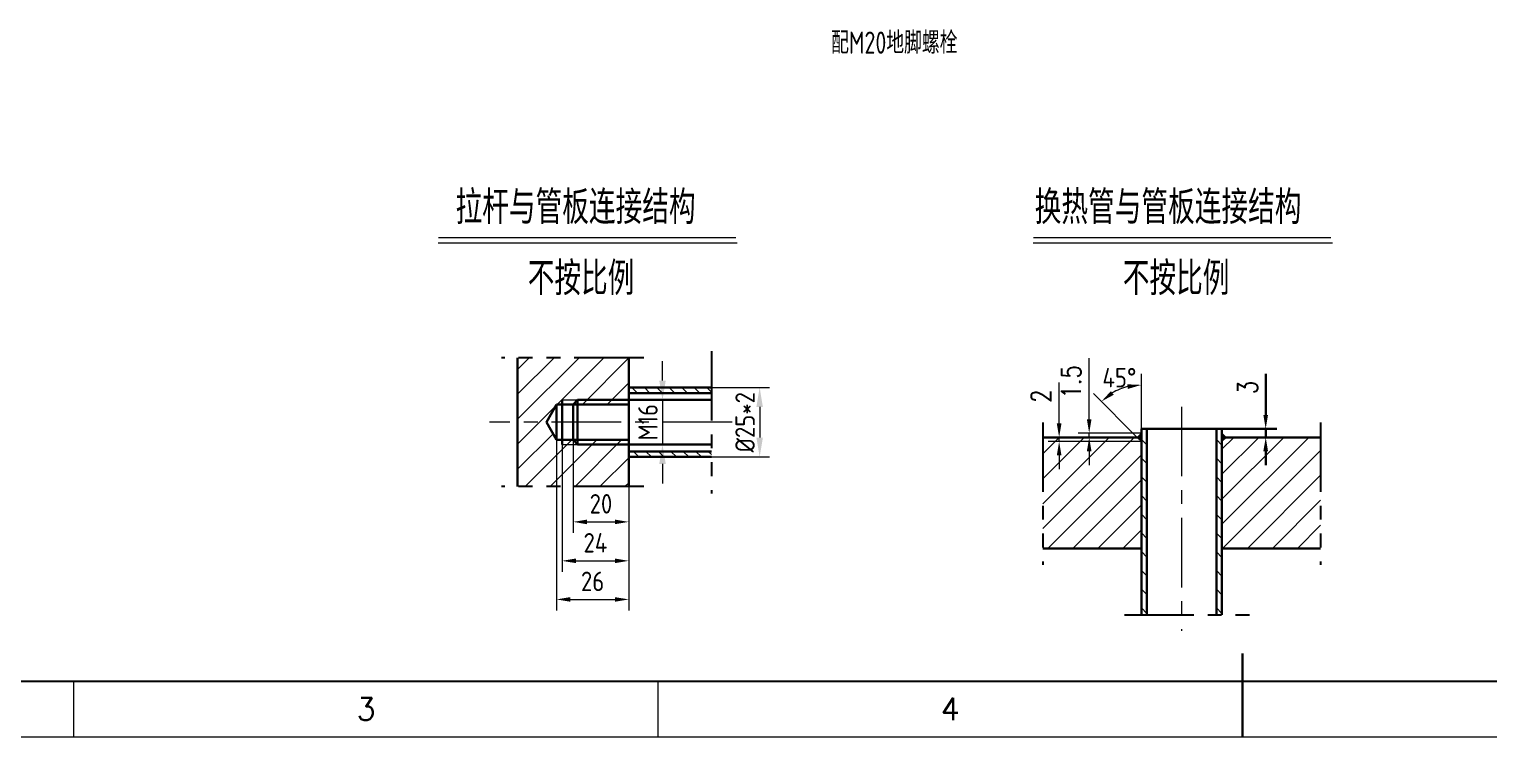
# Model space of a CAD drawing. Header units: millimetres. Extents: x -250 to 8160, y -100 to 5840.
# Drawn here: x 1772 to 4398, y -100 to 1173 of the extents above; entities that cross this region are included whole.
import ezdxf
from ezdxf.enums import TextEntityAlignment as Align

# ---------------------------------------------------------------- set-up
doc = ezdxf.new("R2010")
doc.units = ezdxf.units.MM
doc.header["$LTSCALE"] = 100
doc.linetypes.add('CENTER', pattern=[2, 1.25, -0.25, 0.25, -0.25])
doc.linetypes.add('PHANTOM', pattern=[2.5, 1.25, -0.25, 0.25, -0.25, 0.25, -0.25])
for name, color, linetype, lineweight in [('1轮廓实线层', 7, 'Continuous', 30), ('2细线层', 4, 'Continuous', 20), ('3中心线层', 1, 'CENTER', 20), ('5剖面线层', 2, 'Continuous', 20), ('7标注层', 4, 'Continuous', 20)]:
    doc.layers.add(name, color=color, linetype=linetype, lineweight=lineweight)
for name, color, linetype in [('6文字层', 3, 'Continuous'), ('9双点划线层', 6, 'PHANTOM'), ('图框层', 7, 'Continuous')]:
    doc.layers.add(name, color=color, linetype=linetype)
doc.styles.add('PC_TEXTSTYLE', font='isocp.shx', dxfattribs={"width": 0.8, "bigfont": 'hzfs.shx'})
doc.styles.add('TH_GBDIM', font='romans.shx', dxfattribs={"width": 0.8, "bigfont": 'gbcbig.shx'})
doc.styles.add('工程字', font='gbenor.shx', dxfattribs={"bigfont": 'gbcbig.shx'})
doc.dimstyles.new('GB-35', dxfattribs={"dimtxt": 35, "dimasz": 35, "dimexe": 17.5, "dimexo": 0.875, "dimgap": 8.75, "dimtad": 1, "dimdec": 0, "dimdsep": 46, "dimtxsty": '工程字', "dimcen": 3.5, "dimclrd": 256, "dimclre": 256, "dimclrt": 3, "dimadec": 0, "dimazin": 0, "dimtfac": 0.7, "dimtdec": 0, "dimtmove": 0, "dimatfit": 3, "dimfxl": 0, "dimtzin": 0, "dimlwd": -1, "dimlwe": -1, "dimarcsym": 0})
doc.dimstyles.new('TH_GBDIM', dxfattribs={"dimscale": 10, "dimtxt": 3.5, "dimasz": 2.5, "dimexe": 2, "dimexo": 0, "dimgap": 1.5, "dimtad": 1, "dimdec": 0, "dimzin": 0, "dimdsep": 46, "dimtxsty": 'TH_GBDIM', "dimcen": 2.5, "dimclrd": 130, "dimclre": 130, "dimclrt": 3, "dimadec": 0, "dimazin": 0, "dimtfac": 0.714286, "dimtdec": 0, "dimtmove": 0, "dimatfit": 3, "dimfxl": 0, "dimtzin": 0, "dimlwd": -1, "dimlwe": -1, "dimarcsym": 0})
doc.dimstyles.new('TH_GBDIM1', dxfattribs={"dimscale": 10, "dimtxt": 3.5, "dimasz": 2.5, "dimexe": 2, "dimexo": 0, "dimgap": 1.5, "dimtad": 1, "dimtih": 1, "dimtoh": 1, "dimdec": 1, "dimzin": 0, "dimdsep": 46, "dimtxsty": '工程字', "dimcen": 2.5, "dimclrd": 130, "dimclre": 130, "dimclrt": 3, "dimadec": 0, "dimazin": 0, "dimtfac": 0.714286, "dimtdec": 1, "dimtmove": 0, "dimatfit": 3, "dimfxl": 0, "dimtzin": 0, "dimlwd": -1, "dimlwe": -1, "dimarcsym": 0})
pattern_1 = [(135, (1991.217, 61.96), (-16.83798, -16.83798), [])]

# ---------------------------------------------------------------- blocks, each defined once
blk = doc.blocks.new('*D68')
at = {"layer": '7标注层', "color": 130}
for p, q in [((2720.8, 434), (2720.8, 127.2)), ((2850.8, 350.2), (2850.8, 127.2)), ((2745.8, 147.2), (2825.8, 147.2))]:
    blk.add_line(p, q, dxfattribs=at)
for points in [[(2745.8, 151.3), (2745.8, 143), (2720.8, 147.2)], [(2825.8, 151.3), (2825.8, 143), (2850.8, 147.2)]]:
    blk.add_solid(points, dxfattribs=at)
at = {"layer": 'Defpoints', "color": 0}
for p in [(2720.8, 434), (2850.8, 350.2), (2850.8, 147.2)]:
    blk.add_point(p, dxfattribs=at)
at = {"layer": '7标注层', "color": 3, "insert": (2785.8, 179.7), "char_height": 35, "attachment_point": 5, "style": '工程字'}
blk.add_mtext('26', dxfattribs=at)
blk = doc.blocks.new('*D69')
at = {"layer": '7标注层', "color": 130}
for p, q in [((2750.8, 434), (2750.8, 266.7)), ((2850.8, 350.2), (2850.8, 266.7)), ((2775.8, 286.7), (2825.8, 286.7))]:
    blk.add_line(p, q, dxfattribs=at)
for points in [[(2775.8, 290.8), (2775.8, 282.5), (2750.8, 286.7)], [(2825.8, 290.8), (2825.8, 282.5), (2850.8, 286.7)]]:
    blk.add_solid(points, dxfattribs=at)
at = {"layer": 'Defpoints', "color": 0}
for p in [(2750.8, 434), (2850.8, 350.2), (2850.8, 286.7)]:
    blk.add_point(p, dxfattribs=at)
at = {"layer": '7标注层', "color": 3, "insert": (2800.8, 319.2), "char_height": 35, "attachment_point": 5, "style": '工程字'}
blk.add_mtext('20', dxfattribs=at)
blk = doc.blocks.new('*D70')
at = {"layer": '7标注层', "color": 130}
for p, q in [((2730.8, 426), (2730.8, 196.6)), ((2850.8, 286.7), (2850.8, 196.6)), ((2755.8, 216.6), (2825.8, 216.6))]:
    blk.add_line(p, q, dxfattribs=at)
for points in [[(2755.8, 220.8), (2755.8, 212.5), (2730.8, 216.6)], [(2825.8, 220.8), (2825.8, 212.5), (2850.8, 216.6)]]:
    blk.add_solid(points, dxfattribs=at)
at = {"layer": 'Defpoints', "color": 0}
for p in [(2730.8, 426), (2850.8, 286.7), (2850.8, 216.6)]:
    blk.add_point(p, dxfattribs=at)
at = {"layer": '7标注层', "color": 3, "insert": (2790.8, 249.1), "char_height": 35, "attachment_point": 5, "style": '工程字'}
blk.add_mtext('24', dxfattribs=at)
blk = doc.blocks.new('*D71')
at = {"layer": '7标注层'}
for p, q in [((2911.5, 541), (2911.5, 576)), ((2910.6, 506), (2894, 506)), ((2911.5, 506), (2911.5, 426)), ((2910.6, 426), (2894, 426)), ((2911.5, 391), (2911.5, 356))]:
    blk.add_line(p, q, dxfattribs=at)
for points in [[(2905.7, 541), (2917.4, 541), (2911.5, 506)], [(2905.7, 391), (2917.4, 391), (2911.5, 426)]]:
    blk.add_solid(points, dxfattribs=at)
at = {"layer": 'Defpoints', "color": 0}
for p in [(2911.5, 506), (2911.5, 426), (2911.5, 426)]:
    blk.add_point(p, dxfattribs=at)
at = {"layer": '7标注层', "color": 3, "insert": (2885.3, 466), "char_height": 35, "attachment_point": 5, "rotation": 90, "style": '工程字'}
blk.add_mtext('M16', dxfattribs=at)
blk = doc.blocks.new('*D72')
at = {"layer": '7标注层'}
for p, q in [((3000.6, 528.5), (3103.9, 528.5)), ((3086.4, 493.5), (3086.4, 438.5)), ((3000.6, 403.5), (3103.9, 403.5))]:
    blk.add_line(p, q, dxfattribs=at)
for points in [[(3080.5, 493.5), (3092.2, 493.5), (3086.4, 528.5)], [(3080.5, 438.5), (3092.2, 438.5), (3086.4, 403.5)]]:
    blk.add_solid(points, dxfattribs=at)
at = {"layer": 'Defpoints', "color": 0}
for p in [(2999.7, 528.5), (2999.7, 403.5), (3086.4, 403.5)]:
    blk.add_point(p, dxfattribs=at)
at = {"layer": '7标注层', "color": 3, "insert": (3060.1, 466), "char_height": 35, "attachment_point": 5, "rotation": 90, "style": '工程字'}
blk.add_mtext('%%C25*2', dxfattribs=at)
blk = doc.blocks.new('*D73')
at = {"layer": '7标注层', "color": 130}
for p, q in [((3679.4, 471.3), (3679.4, 581)), ((3773.3, 446.3), (3659.4, 446.3)), ((3679.4, 438.8), (3659.4, 438.8)), ((3679.4, 438.8), (3679.4, 446.3)), ((3679.4, 413.8), (3679.4, 388.8))]:
    blk.add_line(p, q, dxfattribs=at)
for points in [[(3675.2, 471.3), (3683.5, 471.3), (3679.4, 446.3)], [(3675.2, 413.8), (3683.5, 413.8), (3679.4, 438.8)]]:
    blk.add_solid(points, dxfattribs=at)
at = {"layer": 'Defpoints', "color": 0}
for p in [(3679.4, 438.8), (3679.4, 438.8), (3773.3, 446.3)]:
    blk.add_point(p, dxfattribs=at)
at = {"layer": '7标注层', "color": 3, "insert": (3646.9, 538.6), "char_height": 35, "attachment_point": 5, "rotation": 90, "style": 'TH_GBDIM'}
blk.add_mtext('1.5', dxfattribs=at)
blk = doc.blocks.new('*D74')
at = {"layer": '7标注层', "color": 130}
for p, q in [((3625.3, 463.8), (3625.3, 537.5)), ((3659.4, 438.8), (3605.3, 438.8)), ((3773.3, 431.3), (3605.3, 431.3)), ((3625.3, 431.3), (3625.3, 438.8)), ((3625.3, 406.3), (3625.3, 381.3))]:
    blk.add_line(p, q, dxfattribs=at)
for points in [[(3621.1, 463.8), (3629.5, 463.8), (3625.3, 438.8)], [(3621.1, 406.3), (3629.5, 406.3), (3625.3, 431.3)]]:
    blk.add_solid(points, dxfattribs=at)
at = {"layer": 'Defpoints', "color": 0}
for p in [(3625.3, 438.8), (3659.4, 438.8), (3773.3, 431.3)]:
    blk.add_point(p, dxfattribs=at)
at = {"layer": '7标注层', "color": 3, "insert": (3592.8, 513.1), "char_height": 35, "attachment_point": 5, "rotation": 90, "style": 'TH_GBDIM'}
blk.add_mtext('2', dxfattribs=at)
blk = doc.blocks.new('*D76')
at = {"layer": '1轮廓实线层', "color": 130}
for p, q in [((3997, 479.3), (3997, 553)), ((3918.3, 454.3), (4017, 454.3)), ((3997, 438.8), (3997, 454.3)), ((3997, 438.8), (3977, 438.8)), ((3997, 413.8), (3997, 388.8))]:
    blk.add_line(p, q, dxfattribs=at)
for points in [[(3992.8, 479.3), (4001.2, 479.3), (3997, 454.3)], [(3992.8, 413.8), (4001.2, 413.8), (3997, 438.8)]]:
    blk.add_solid(points, dxfattribs=at)
at = {"layer": 'Defpoints', "color": 0}
for p in [(3918.3, 454.3), (3997, 438.8), (3997, 438.8)]:
    blk.add_point(p, dxfattribs=at)
at = {"layer": '1轮廓实线层', "color": 3, "insert": (3964.5, 528.6), "char_height": 35, "attachment_point": 5, "rotation": 90, "style": 'TH_GBDIM'}
blk.add_mtext('3', dxfattribs=at)

msp = doc.modelspace()

# ---------------------------------------------------------------- hatches: boundary and pattern name
at = {"layer": '5剖面线层'}
h = msp.add_hatch(dxfattribs=at)
h.set_pattern_fill('ANSI31', color=256, scale=5, angle=90, style=0)
h.set_pattern_definition([(135, (1547.44, 265.986), (-11.22532, -11.22532), [])])
h.paths.add_polyline_path([(2850.84, 528.54), (2850.84, 518.54), (2999.7, 518.54), (2999.7, 528.54)])
h.paths.add_polyline_path([(2850.84, 413.54), (2850.84, 403.54), (2999.7, 403.54), (2999.7, 413.54)])
h = msp.add_hatch(dxfattribs=at)
h.set_pattern_fill('ANSI31', color=256, scale=10, style=0)
h.set_pattern_definition([(45, (1547.44, 265.986), (-22.45064, 22.45064), [])])
h.paths.add_polyline_path([(2720.84, 434.04), (2703.1, 466.04), (2650.84, 466.04), (2650.84, 350.19), (2850.84, 350.19), (2850.84, 434.04)])
h = msp.add_hatch(dxfattribs=at)
h.set_pattern_fill('ANSI31', color=256, scale=10, style=0)
h.set_pattern_definition([(45, (1991.217, 61.96), (-22.45064, 22.45064), [])])
h.paths.add_polyline_path([(3773.26, 238.81), (3773.26, 438.81), (3595.76, 438.81), (3595.76, 238.81)])
h.paths.add_polyline_path([(4095.76, 438.81), (3918.26, 438.81), (3918.26, 238.81), (4095.76, 238.81)])
h = msp.add_hatch(dxfattribs=at)
h.set_pattern_fill('ANSI37', color=256, scale=0.25, angle=90, style=0)
h.set_pattern_definition([(135, (1991.2174, 61.9595), (-0.561266, -0.561266), []), (225, (1991.2174, 61.9595), (0.561266, -0.561266), [])])
h.paths.add_polyline_path([(3773.26, 446.31), (3765.76, 438.81), (3773.26, 438.81)])
h.paths.add_polyline_path([(3773.26, 438.81), (3765.76, 438.81), (3773.26, 431.31)])
h = msp.add_hatch(dxfattribs=at)
h.set_pattern_fill('ANSI31', color=256, scale=7.5, angle=90, style=0)
h.set_pattern_definition(pattern_1)
h.paths.add_polyline_path([(3783.26, 446.31), (3773.26, 446.31), (3773.26, 119.65), (3783.26, 119.65)])
h = msp.add_hatch(dxfattribs=at)
h.set_pattern_fill('ANSI31', color=256, scale=7.5, angle=90, style=0)
h.set_pattern_definition(pattern_1)
h.paths.add_polyline_path([(3908.26, 446.31), (3918.26, 446.31), (3918.26, 119.65), (3908.26, 119.65)])
h = msp.add_hatch(dxfattribs=at)
h.set_pattern_fill('ANSI37', color=256, scale=0.25, angle=90, style=0)
h.set_pattern_definition([(45, (5700.3097, 61.9595), (0.561266, -0.561266), []), (315, (5700.3097, 61.9595), (-0.561266, -0.561266), [])])
h.paths.add_polyline_path([(3918.26, 446.31), (3925.76, 438.81), (3918.26, 438.81)])
h.paths.add_polyline_path([(3918.26, 438.81), (3925.76, 438.81), (3918.26, 431.31)])

# ---------------------------------------------------------------- linework, layer by layer
at = {"layer": '1轮廓实线层'}
for p, q in [((2650.84, 581.88), (2650.84, 466.04)), ((2850.84, 434.04), (2850.84, 581.88)), ((2999.7, 528.54), (2850.84, 528.54)), ((2730.84, 506.04), (2730.84, 426.04)), ((2750.84, 498.04), (2758.84, 506.04)), ((2758.84, 506.04), (2758.84, 426.04)), ((2758.84, 506.04), (2999.7, 506.04)), ((2999.7, 518.54), (2850.84, 518.54)), ((2720.84, 498.04), (2703.1, 466.04)), ((2850.84, 498.04), (2720.84, 498.04)), ((2720.84, 498.04), (2720.84, 434.04)), ((2750.84, 498.04), (2750.84, 434.04)), ((2650.84, 350.19), (2650.84, 466.04)), ((2720.84, 434.04), (2703.1, 466.04)), ((3773.26, 454.31), (3773.26, 119.65)), ((3845.76, 454.31), (3773.26, 454.31)), ((3783.26, 454.31), (3783.26, 119.65)), ((3845.76, 454.31), (3918.26, 454.31)), ((3908.26, 454.31), (3908.26, 119.65)), ((3918.26, 454.31), (3918.26, 119.65)), ((2850.84, 434.04), (2720.84, 434.04)), ((2750.84, 434.04), (2758.84, 426.04)), ((2758.84, 426.04), (2999.7, 426.04)), ((2850.84, 434.04), (2850.84, 350.19)), ((3773.26, 438.81), (3595.76, 438.81)), ((3918.26, 438.81), (4095.76, 438.81)), ((2999.7, 413.54), (2850.84, 413.54)), ((2999.7, 403.54), (2850.84, 403.54)), ((3595.76, 238.81), (3773.26, 238.81)), ((4095.76, 238.81), (3918.26, 238.81)), ((3955, -100), (3955, 50))]:
    msp.add_line(p, q, dxfattribs=at)
at = {"layer": '2细线层'}
for p, q in [((2508.04, 788.69), (3046.19, 788.69)), ((3578.82, 788.69), (4116.97, 788.69)), ((1852.5, -100), (1852.5, 0)), ((2903.75, -100), (2903.75, 0)), ((3955, -100), (3955, 0)), ((-250, -100), (8160, -100))]:
    msp.add_line(p, q, dxfattribs=at)
at = {"layer": '2细线层', "color": 1}
for p, q in [((2508.35, 798.62), (3043.39, 798.62)), ((3579.13, 798.62), (4114.17, 798.62))]:
    msp.add_line(p, q, dxfattribs=at)
at = {"layer": '3中心线层'}
for p, q in [((3845.76, 493.93), (3845.76, 90.61)), ((3037.07, 466.04), (2600.04, 466.04))]:
    msp.add_line(p, q, dxfattribs=at)
at = {"layer": '5剖面线层'}
for p, q in [((2650.84, 561.16), (2671.56, 581.88)), ((2650.84, 516.26), (2716.46, 581.88)), ((2650.84, 471.36), (2761.36, 581.88)), ((2690.42, 466.04), (2806.26, 581.88)), ((2767.32, 498.04), (2850.84, 581.56)), ((2812.22, 498.04), (2850.84, 536.65))]:
    msp.add_line(p, q, dxfattribs=at)
at = {"layer": '7标注层', "color": 130}
for p, q in [((3773.26, 446.31), (3773.26, 553.12)), ((3765.76, 438.81), (3687.13, 517.44))]:
    msp.add_line(p, q, dxfattribs=at)
at = {"layer": '7标注层'}
for p, q in [((2730.84, 506.04), (2758.84, 506.04)), ((2730.84, 426.04), (2758.84, 426.04)), ((3773.26, 446.31), (3765.76, 438.81)), ((3773.26, 431.31), (3765.76, 438.81)), ((3918.26, 446.31), (3925.76, 438.81)), ((3918.26, 431.31), (3925.76, 438.81))]:
    msp.add_line(p, q, dxfattribs=at)
at = {"layer": '7标注层', "color": 130}
msp.add_arc((3773.26, 431.31), 101.81, 104.10481, 120.89519, dxfattribs=at)
for points in [[(3747.94, 534.19), (3748.96, 525.92), (3773.26, 533.12)], [(3723.55, 515.39), (3718.42, 521.96), (3701.27, 503.3)]]:
    msp.add_solid(points, dxfattribs=at)
at = {"layer": '9双点划线层'}
for p, q in [((2877.71, 581.88), (2621.72, 581.88)), ((2999.7, 594.05), (2999.7, 338.05)), ((3595.76, 465.69), (3595.76, 209.69)), ((4095.76, 465.69), (4095.76, 209.69)), ((2877.71, 350.19), (2621.72, 350.19)), ((3742.67, 119.65), (3986.08, 119.65))]:
    msp.add_line(p, q, dxfattribs=at)
at = {"layer": '图框层'}
msp.add_line((0, 0), (8060, 0), dxfattribs=at)

# ---------------------------------------------------------------- texts
at = {"layer": '6文字层', "style": 'PC_TEXTSTYLE', "width": 0.8}
for s, height, p in [('配M20地脚螺栓', 40, (3214.97, 1128.99)), ('拉杆与管板连接结构', 60, (2539.11, 822.62)), ('换热管与管板连接结构', 60, (3581.32, 822.62)), ('不按比例', 60, (2669.01, 694.65)), ('不按比例', 60, (3739.79, 694.65))]:
    msp.add_text(s, height=height, dxfattribs=at).set_placement(p)
at = {"layer": '6文字层', "style": 'TH_GBDIM'}
for s, p in [('3', (2378.12, -50)), ('4', (3429.38, -50))]:
    msp.add_text(s, height=40, dxfattribs=at).set_placement(p, align=Align.MIDDLE)
at = {"layer": '7标注层', "color": 3, "insert": (3733.79, 546.24), "char_height": 35, "attachment_point": 5, "style": '工程字'}
msp.add_mtext('45°', dxfattribs=at)

# ---------------------------------------------------------------- dimensions: what is measured, and where the dimension line sits
at = {"layer": '1轮廓实线层'}
dim = msp.add_linear_dim(base=(3997.01, 438.81), p1=(3918.26, 454.31), p2=(3997.01, 438.81), angle=90, text='3', dimstyle='TH_GBDIM', dxfattribs=at)
dim.commit()
dim.dimension.update_dxf_attribs({"geometry": '*D76', "text_midpoint": (3997.01, 528.64), "dimtype": 160})
at = {"layer": '7标注层'}
for base, p1, p2, text, dimstyle, picture, middle in [((3679.37, 438.81), (3773.26, 446.31), (3679.37, 438.81), '1.5', 'TH_GBDIM', '*D73', (3679.37, 538.64)), ((2911.52, 426.04), (2911.52, 506.04), (2911.52, 426.04), 'M16', 'GB-35', '*D71', (2911.52, 466.04)), ((3086.38, 403.54), (2999.7, 528.54), (2999.7, 403.54), '%%C25*2', 'GB-35', '*D72', (3086.38, 466.04))]:
    dim = msp.add_linear_dim(base=base, p1=p1, p2=p2, angle=90, text=text, dimstyle=dimstyle, dxfattribs=at)
    dim.commit()
    dim.dimension.update_dxf_attribs({"geometry": picture, "text_midpoint": middle, "dimtype": 160})
dim = msp.add_linear_dim(base=(3625.3, 438.81), p1=(3773.26, 431.31), p2=(3659.37, 438.81), angle=90, text='2', dimstyle='TH_GBDIM', dxfattribs=at)
dim.commit()
dim.dimension.update_dxf_attribs({"geometry": '*D74', "text_midpoint": (3592.8, 513.14)})
for base, p1, p2, text, picture, middle in [((2850.84, 147.17), (2720.84, 434.04), (2850.84, 350.19), '26', '*D68', (2785.84, 179.67)), ((2850.84, 216.64), (2730.84, 426.04), (2850.84, 286.66), '24', '*D70', (2790.84, 249.14)), ((2850.84, 286.66), (2750.84, 434.04), (2850.84, 350.19), '20', '*D69', (2800.84, 319.16))]:
    dim = msp.add_linear_dim(base=base, p1=p1, p2=p2, text=text, dimstyle='TH_GBDIM1', dxfattribs=at)
    dim.commit()
    dim.dimension.update_dxf_attribs({"geometry": picture, "text_midpoint": middle})

doc.saveas('drawing.dxf')
